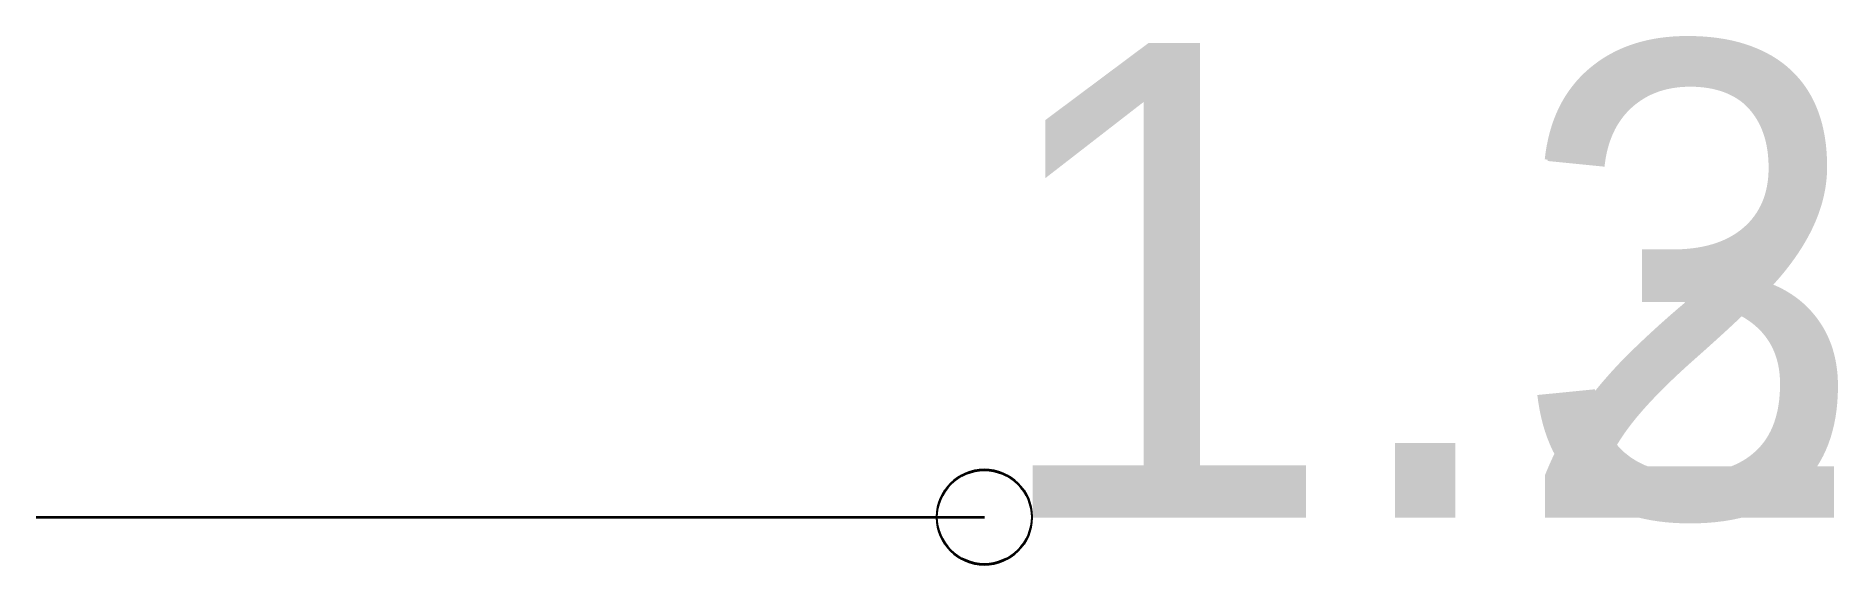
# Model space of a CAD drawing. Header units: millimetres. Extents: x 0 to 4, y 0 to 4294967.
# Drawn here: x 0 to 3.8, y -0.1 to 1.017 of the extents above; entities outside this region: 3.
import ezdxf

# ---------------------------------------------------------------- set-up
doc = ezdxf.new("R2010")
doc.units = ezdxf.units.MM

msp = doc.modelspace()

# ---------------------------------------------------------------- linework, layer by layer
at = {"layer": 'Shots', "color": 1}
for p, q in [((0, 4294965.744), (2, 4294965.744)), ((0, 0.002), (2, 0.002)), ((0, 0), (2, 0))]:
    msp.add_line(p, q, dxfattribs=at)
for centre in [(2, 4294965.744), (2, 0.002), (2, 0)]:
    msp.add_circle(centre, 0.1, dxfattribs=at)

# ---------------------------------------------------------------- texts
at = {"layer": 'Label'}
for s, p in [('1.4', (2, 4294965.744)), ('1.3', (2, 0.002)), ('1.2', (2, 0))]:
    msp.add_text(s, height=1, dxfattribs=at).set_placement(p)

doc.saveas('drawing.dxf')
